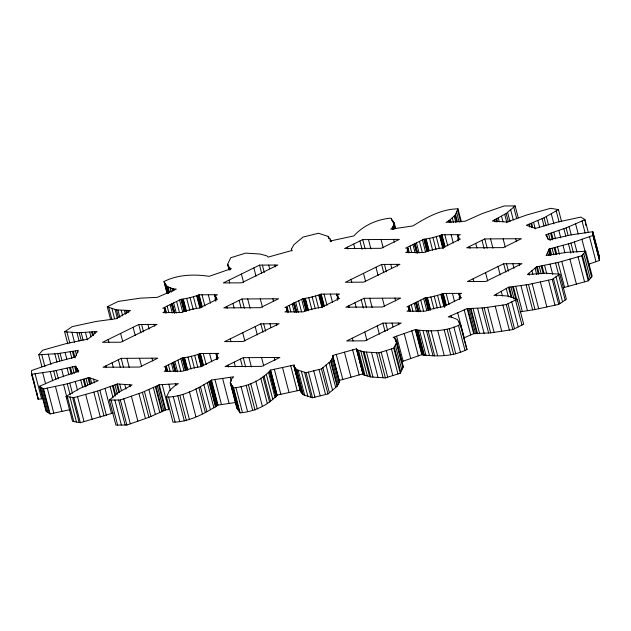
<?xml version="1.0" encoding="UTF-8"?>
<svg xmlns="http://www.w3.org/2000/svg" width="631" height="631" viewBox="0 0 631 631"><rect width="100%" height="100%" fill="white"/><g stroke="black" fill="none" stroke-linecap="round" stroke-linejoin="round"><path stroke-width="0.95" d="M165.141 312.818L164.415 310.042L165.251 308.212L162.806 308.228L180.923 299.315C187.036 298.566 193.362 296.98 199.136 294.811L217.45 294.709L215.021 295.907L215.747 298.684M166.426 371.509L165.701 368.733L166.545 366.903L164.099 366.919L182.217 358.006C188.33 357.256 194.656 355.671 200.429 353.502L218.736 353.399L216.307 354.598L217.032 357.375M286.971 311.209L286.49 309.356L287.326 307.526L284.881 307.534L302.998 298.629C309.111 297.879 315.437 296.294 321.211 294.125L339.525 294.022L337.096 295.213L337.822 297.998M407.744 251.832L407.263 249.979L408.099 248.149L405.654 248.164L423.772 239.259C429.885 238.51 436.21 236.925 441.984 234.756L460.291 234.653L457.869 235.844L458.595 238.628M409.03 310.523L408.549 308.669L409.385 306.84L406.94 306.855L425.057 297.95C431.17 297.201 437.496 295.616 443.27 293.447L461.584 293.344L459.155 294.535L459.881 297.319M291.885 251.004L291.404 249.15L293.912 244.678L303.022 237.075L318.481 233.249L327.82 236.294L330.494 239.488L330.052 241.042L353.873 235.915C363.148 225.543 377.038 219.265 390.92 218.145L394.241 223.074L395.692 228.635M333.002 356.61L339.596 381.85L337.088 386.322L327.978 393.933L312.519 397.759L303.18 394.706L300.498 391.52L293.983 366.485L294.425 364.931L270.612 370.058C261.321 380.422 247.447 386.716 233.565 387.828L230.244 382.899L231.751 378.639L233.722 376.786L211.488 380.051C197.953 388.664 182.903 396.907 166.489 397.151L173.012 422.186C189.426 421.934 204.476 413.691 218.01 405.086L235.813 402.468M300.498 391.52L300.727 390.739M300.948 389.966L277.135 395.093C267.844 405.457 253.97 411.743 240.088 412.863L236.767 407.926L236.996 407.263M461.371 221.796L457.988 208.822C441.566 209.066 426.524 217.316 412.982 225.922L390.747 229.187L392.727 227.334L394.241 223.074M166.489 397.151L169.408 390.668L175 385.636L178.36 383.609L159.233 384.792L142.393 392.332L120.347 399.991L109.36 400.054L115.875 425.089L126.863 425.026L148.916 417.367L165.756 409.819L168.745 409.637L162.222 384.602M518.28 217.963L515.141 205.911L504.153 205.974L482.084 213.633L465.228 221.189L446.109 222.364L449.469 220.337L455.069 215.305L457.988 208.822M588.36 232.681L584.976 219.698L566.149 227.901L545.673 234.835L548.938 239.812L570.755 234.929L592.848 231.711L592.927 235.45L570.929 243.132L549.136 249.032L546.13 255.563L566.685 252.345L585.671 251.201L592.193 276.228L588.266 280.827L562.931 287.831M229.077 269.847L227.625 264.279L230.709 257.763L245.609 253.11L260.327 254.056L267.023 255.965L268.136 257.117L291.916 250.475L291.404 249.15M339.344 381.187L332.569 355.498L356.349 348.856L362.872 373.883L363.969 375.043L370.673 376.944L385.383 377.898L400.283 373.244L393.76 348.209L396.844 341.694L395.164 338.224L393.137 337.356L415.269 329.65C430.358 331.898 446.661 331.441 460.527 324.437L467.05 349.464C453.184 356.476 436.881 356.933 421.792 354.685L401.387 361.792M400.283 373.244L403.367 366.721L396.583 341.15M293.983 366.485L296.665 369.679L306.003 372.724L321.463 368.898L330.565 361.295L333.081 356.815L332.569 355.498M215.573 300.979L215.092 299.126L215.928 297.296L215.021 295.907M216.859 359.67L216.378 357.816L217.222 355.987L216.307 354.598M337.648 300.293L337.167 298.439L338.003 296.609L337.096 295.213M458.421 240.924L457.932 239.07L458.776 237.24L457.869 235.844M459.707 299.615L459.226 297.761L460.062 295.931L459.155 294.535M41.938 366.824L38.799 354.772L42.727 350.173L66.389 343.548L88.024 339.068L97.103 331.433L79.206 332.766L64.614 331.756L67.754 343.808M519.952 311.864L535.001 309.521L558.727 304.394L566.378 299.252L559.855 274.217L545.279 273.199L527.39 274.532L536.453 266.905L558.08 262.425L581.743 255.8L585.671 251.201M109.36 400.054L118.305 392.466L132.131 384.942L117.413 383.956L97.521 391.078L73.835 397.672L66.042 396.347L72.565 421.382L80.35 422.707L113.264 412.982M561.59 221.678L558.451 209.626L550.65 208.301L526.956 214.903L507.056 222.025L492.338 221.031L506.172 213.499L515.141 205.911M64.614 331.756L72.273 326.613L95.983 321.487L115.994 318.742L130.491 310.523L116.483 309.884L107.294 306.776L110.677 319.759M457.672 312.755L464.195 337.79L473.676 333.673L490.658 332.852L512.822 329.571L523.691 324.231L517.175 299.197L507.994 296.097L498.553 295.261L493.986 295.45L508.499 287.231L528.486 284.494L552.212 279.359L559.855 274.217M66.042 396.347L80.405 388.175L98.168 380.69L88.868 377.598L67.28 383.806L43.578 388.893L39.501 386.275L58.328 378.064L78.812 371.138L75.546 366.161L53.722 371.036L31.637 374.262L38.152 399.297L43.507 398.516M584.976 219.698L580.906 217.08L557.205 222.159L535.601 228.375L526.301 225.291L544.064 217.798L558.451 209.626M107.294 306.776L118.171 301.437L140.327 298.155L157.324 297.335L176.294 289.093L172.886 288.746L167.112 286.513L163.957 281.536C177.824 274.524 194.127 274.075 209.224 276.315L231.34 268.617L229.313 267.749L227.625 264.279M138.741 324.5L102.506 342.317L120.821 342.215L157.056 324.397L138.741 324.5L140.918 332.845M259.522 265.123L223.295 282.94L241.602 282.838L277.837 265.02L259.522 265.123L261.699 273.468M121.176 358.353L103.058 367.258L139.68 367.053L157.797 358.148L121.176 358.353L123.589 367.621M241.957 298.976L223.847 307.881L260.461 307.676L278.579 298.771L241.957 298.976L244.378 308.243M362.73 239.599L344.613 248.511L381.234 248.298L399.352 239.394L362.73 239.599L365.152 248.874M260.816 323.821L224.581 341.631L242.896 341.529L279.131 323.719L260.816 323.821L262.993 332.166M381.597 264.444L345.37 282.254L363.677 282.152L399.912 264.342L381.597 264.444L383.774 272.789M243.243 357.667L225.125 366.572L261.747 366.366L279.864 357.461L243.243 357.667L245.656 366.942M364.032 298.289L345.914 307.194L382.536 306.989L400.653 298.084L364.032 298.289L366.445 307.557M484.805 238.92L466.688 247.825L503.309 247.62L521.427 238.715L484.805 238.92L487.219 248.188M382.883 323.135L346.648 340.945L364.955 340.843L401.19 323.033L382.883 323.135L385.052 331.48M503.664 263.758L467.429 281.568L485.736 281.465L521.971 263.655L503.664 263.758L505.833 272.103M460.527 324.437L457.357 319.46L451.607 317.227L448.199 316.872L467.153 308.638L484.143 307.818L506.299 304.536L517.175 299.197M588.447 264.318L599.45 260.477L599.371 256.738L592.848 231.711M356.349 348.856L357.446 350.008L364.15 351.909L378.86 352.871L393.76 348.209M339.084 380.532L362.872 373.883M39.501 386.275L46.024 411.309L50.101 413.928L70.096 409.637M38.799 354.772L57.792 353.628L78.354 350.41L75.341 356.941L53.548 362.841L31.55 370.531L31.637 374.262M457.932 239.07L460.393 239.054L442.276 247.959C436.163 248.709 429.837 250.294 424.064 252.463L405.749 252.566L408.17 251.375L407.263 249.979M215.092 299.126L217.545 299.11L199.428 308.023C193.315 308.764 186.989 310.357 181.215 312.526L162.908 312.629L165.322 311.438L164.415 310.042M337.167 298.439L339.62 298.424L321.502 307.329C315.39 308.078 309.064 309.671 303.29 311.832L284.975 311.935L287.397 310.752L286.49 309.356M459.226 297.761L461.679 297.745L443.561 306.65C437.449 307.4 431.123 308.985 425.349 311.154L407.042 311.257L409.456 310.066L408.549 308.669M216.378 357.816L218.831 357.801L200.713 366.714C194.6 367.455 188.275 369.048 182.501 371.217L164.194 371.32L166.616 370.129L165.701 368.733M466.554 348.691L467.05 349.464M403.099 366.185L403.367 366.721M339.162 380.738L339.596 381.85M592.864 232.295L599.379 257.322M592.888 233.58L599.411 258.607M592.919 234.866L599.434 259.893M592.927 235.45L599.45 260.477M589.488 236.649L596.011 261.676M584.338 219.288L584.827 221.142M585.308 222.995L586.033 225.78M582.034 220.976L585.174 233.036M581.924 239.291L585.063 251.343M585.055 251.919L591.578 276.946M583.707 253.496L590.23 278.531M575.567 223.8L578.217 233.998M582.358 255.082L588.873 280.109M581.743 255.8L588.266 280.827M574.368 241.925L577.018 252.124M578.043 256.833L584.566 281.868M569.091 226.616L571.268 234.961M570.929 243.132L573.342 252.4M566.149 227.901L568.081 235.316M568.452 243.842L570.866 253.11M563.869 228.714L565.802 236.136M569.911 259.112L576.426 284.147M556.203 210.896L559.098 222.025M563.01 245.404L564.942 252.818M558.845 230.512L560.778 237.926M551.257 213.712L553.908 223.91M561.779 261.392L568.294 286.427M553.829 232.311L555.517 238.794M557.567 246.966L559.5 254.38M551.549 233.123L552.993 238.684M555.091 247.675L556.779 254.167M546.312 216.52L548.481 224.865M550.626 233.391L552.322 239.883M558.08 262.425L564.595 287.46M554.16 247.888L555.856 254.372M548.607 233.983L550.303 240.474M544.064 217.798L545.996 225.212M552.117 248.354L553.805 254.845M555.58 262.985L558.474 274.114M558.656 275.021L565.179 300.056M546.588 234.574L547.795 239.204M542.124 218.665L544.056 226.079M550.066 248.819L551.518 254.38M549.136 249.032L550.831 255.523M556.029 276.788L562.552 301.823M548.67 250.05L550.114 255.618M547.629 252.297L548.355 255.074M550.082 264.215L552.74 274.414M553.403 278.563L559.926 303.59M537.872 220.566L539.56 227.057M552.212 279.359L558.727 304.394M533.613 222.475L535.301 228.966M548.505 280.164L555.02 305.199M544.585 265.438L546.761 273.783M531.673 223.335L532.643 227.05M542.092 265.998L544.025 273.412M530.837 223.642L531.799 227.349M541.209 266.14L543.141 273.554M528.991 224.313L529.717 227.097M539.268 266.448L541.201 273.87M537.328 266.763L539.024 273.255M536.453 266.905L538.377 274.319M540.349 281.923L546.864 306.958M535.033 268.096L536.721 274.588M531.917 270.715L532.887 274.43M513.737 207.094L516.631 218.223M532.193 283.69L538.708 308.725M528.81 273.341L529.291 275.195M510.653 209.705L513.311 219.904M528.486 284.494L535.001 309.521M515.701 238.747L516.426 241.523M507.576 212.316L509.99 221.584M526.128 284.857L532.651 309.892M506.172 213.499L508.349 221.844M519.108 263.671L519.597 265.525M504.721 214.351L506.89 222.696M520.954 285.662L527.477 310.697M501.519 216.236L502.97 221.796M512.814 263.703L514.028 268.341M498.316 218.121L499.287 221.828M515.779 286.466L522.302 311.501M503.112 238.818L505.289 247.155M496.865 218.973L497.591 221.757M496.155 219.296L496.881 222.08M513.429 286.837L517.294 301.665M512.656 286.892L515.795 298.944M506.519 263.742L508.452 271.156M515.472 300.033L521.995 325.06M494.601 220.006L495.083 221.86M510.968 287.034L514.107 299.086M509.272 287.168L511.93 297.367M508.499 287.231L511.157 297.43M511.741 301.87L518.256 326.897M506.236 288.517L508.405 296.854M508.002 303.708L514.517 328.735M498.001 266.542L500.178 274.887M490.524 238.881L492.937 248.157M506.299 304.536L512.822 329.571M501.243 291.341L502.45 295.971M502.836 305.049L509.359 330.084M496.258 294.164L496.739 296.018M481.974 240.308L484.143 248.653M495.225 306.177L501.74 331.212M485.547 272.663L487.716 281.008M475.742 243.369L476.949 248.007M487.605 307.305L494.12 332.34M469.519 246.429L470 248.283M484.143 307.818L490.658 332.852M457.53 209.831L460.669 221.883M482.092 307.967L488.615 333.002M456.528 212.063L459.187 222.262M473.092 278.784L473.818 281.568M455.527 214.288L457.459 221.71M455.069 215.305L456.757 221.789M454.194 216.086L455.882 222.577M477.596 308.299L484.119 333.326M458.248 235.655L458.974 238.439M457.436 234.669L458.398 238.376M452.269 217.821L453.476 222.459M450.345 219.549L451.07 222.333M473.1 308.622L479.615 333.657M449.469 220.337L449.95 222.191M448.949 220.653L449.43 222.506M471.049 308.772L477.572 333.807M451.141 234.7L453.31 243.045M470.442 308.756L476.965 333.783M469.101 308.709L475.624 333.736M467.76 308.662L474.283 333.689M467.153 308.638L473.676 333.673M444.847 234.74L447.742 245.861M464.187 309.924L470.71 334.958M459.534 294.346L460.259 297.13M458.721 293.36L459.691 297.067M441.984 234.756L445.123 246.808M441.605 234.937L444.745 246.989M440.769 235.347L443.908 247.399M439.941 235.757L443.317 248.74M439.562 235.947L442.702 247.999M452.427 293.391L454.604 301.736M460.031 323.656L466.309 347.76M458.942 321.944L459.423 323.798M436.242 236.609L439.381 248.661M458.445 325.241L464.96 350.276M432.882 237.382L436.021 249.434M446.133 293.431L449.035 304.552M451.157 315.587L451.646 317.44M453.855 327.024L460.378 352.051M429.53 238.266L432.669 250.318M443.27 293.447L446.409 305.499M442.891 293.628L446.03 305.68M442.063 294.038L445.202 306.09M441.227 294.448L444.61 307.431M440.848 294.638L443.987 306.69M426.217 239.244L429.119 250.373M449.264 328.798L455.787 353.833M425.838 239.244L428.733 250.373M424.994 239.252L428.133 251.304M424.15 239.259L427.29 251.312M423.772 239.259L426.911 251.312M447.182 329.611L453.705 354.638M437.535 295.3L440.675 307.352M422.415 239.922L425.554 251.974M444.2 329.8L450.723 354.827M434.175 296.073L437.315 308.125M419.441 241.389L422.336 252.51M430.815 296.956L433.954 309.009M416.468 242.848L419.126 253.047M415.111 243.511L417.525 252.786M437.638 330.21L444.161 355.245M414.906 243.613L417.328 252.881M414.701 243.716L417.123 252.984M414.504 243.811L416.917 253.086M414.307 243.913L416.484 252.258M427.51 297.935L430.65 309.987M427.124 297.935L430.263 309.987M412.958 244.576L415.127 252.921M426.28 297.942L429.419 309.995M425.444 297.95L428.583 310.002M425.057 297.95L428.197 310.002M409.984 246.035L411.672 252.526M423.709 298.613L426.848 310.665M431.076 330.62L437.598 355.655M408.099 248.149L409.306 252.786M407.46 249.111L408.423 252.826M420.727 300.08L423.63 311.201M428.094 330.81L434.617 355.845M426.493 330.731L433.016 355.766M417.754 301.539L420.412 311.738M416.405 302.202L418.818 311.477M416.2 302.304L418.613 311.572M415.995 302.407L418.408 311.675M415.797 302.501L418.211 311.777M422.975 330.565L429.49 355.6M415.592 302.604L417.769 310.949M393.72 222.301L395.211 228.375M414.244 303.266L416.421 311.611M392.577 220.605L393.066 222.459M393.484 225.204L394.454 228.911M391.433 218.91L391.922 220.763M392.963 226.671L393.689 229.447M392.727 227.334L393.216 229.187M419.449 330.399L425.972 355.434M392.419 227.625L392.9 229.479M411.27 304.726L412.958 311.217M417.848 330.321L424.371 355.356M417.446 330.218L423.969 355.253M393.634 239.425L394.359 242.209M416.563 329.989L423.078 355.016M415.671 329.753L422.194 354.788M409.385 306.84L410.592 311.477M415.269 329.65L421.792 354.685M409.251 307.77L410.213 311.477M408.746 307.802L409.716 311.517M397.049 264.357L397.53 266.211M411.814 330.857L418.329 355.884M390.755 264.389L391.725 268.096M381.045 239.496L383.214 247.841M394.927 298.116L395.653 300.9M404.203 333.507L410.726 358.534M384.46 264.428L386.393 271.843M398.327 323.048L398.808 324.902M396.591 336.157L403.114 361.184M392.032 323.08L393.003 326.795M396.008 339.959L398.658 350.158M399.147 352.011L401.797 362.21M395.432 338.768L396.15 341.545M395.164 338.224L396.134 341.931M396.363 342.712L402.886 367.739M394.848 338.09L395.574 340.866M375.942 267.228L378.111 275.566M368.457 239.567L370.87 248.843M395.306 344.952L401.821 369.979M382.339 298.187L384.516 306.532M394.241 347.192L400.764 372.219M385.738 323.119L387.671 330.534M391.433 348.935L397.956 373.97M359.899 240.995L362.076 249.34M386.314 350.536L392.829 375.571M363.488 273.349L365.657 281.694M377.22 325.919L379.389 334.264M369.75 298.258L372.172 307.526M353.675 244.055L354.882 248.693M381.187 352.137L387.71 377.172M378.86 352.871L385.383 377.898M376.565 352.721L383.08 377.748M361.2 299.678L363.377 308.023M347.444 247.115L347.933 248.969M371.509 352.39L378.024 377.417M364.765 332.04L366.934 340.385M351.025 279.47L351.751 282.254M354.969 302.746L356.184 307.376M366.453 352.059L372.968 377.093M364.15 351.909L370.673 376.944M363.101 351.609L369.624 376.644M360.798 350.962L367.321 375.989M348.746 305.806L349.227 307.66M330.494 239.488L330.975 241.342M330.423 239.733L330.904 241.586M330.076 238.991L330.794 241.768M358.495 350.308L365.01 375.342M328.238 236.791L328.719 238.644M357.272 349.826L363.969 375.043M356.894 349.432L363.417 374.467M356.523 349.038L363.038 374.065M352.311 338.161L353.029 340.945M352.634 349.889L359.157 374.924M337.475 295.032L338.248 297.706M336.662 294.038L337.869 298.676M330.368 294.078L332.537 302.423M344.455 352.177L350.978 377.212M324.074 294.109L326.968 305.238M321.211 294.125L324.35 306.177M320.832 294.314L323.971 306.366M336.284 354.464L342.799 379.491M319.996 294.724L323.135 306.776M319.168 295.134L322.307 307.187M318.789 295.316L321.928 307.368M332.687 357.517L339.21 382.544M315.468 295.978L318.608 308.031M331.819 359.055L338.342 384.082M330.959 360.593L337.475 385.628M330.565 361.295L337.088 386.322M312.108 296.759L315.255 308.811M329.145 362.478L335.66 387.513M308.756 297.643L311.895 309.695M326.014 365.097L332.529 390.132M305.443 298.613L308.583 310.673M305.065 298.621L308.204 310.673M322.883 367.715L329.406 392.742M304.221 298.621L307.36 310.673M303.377 298.629L306.524 310.681M321.463 368.898L327.978 393.933M302.998 298.629L306.138 310.681M301.642 299.299L304.789 311.351M319.041 369.498L325.564 394.533M298.668 300.758L301.571 311.888M313.733 370.815L320.248 395.842M295.694 302.225L298.353 312.424M294.338 302.888L296.751 312.156M294.133 302.983L296.554 312.258M293.936 303.085L296.349 312.353M293.73 303.188L296.144 312.455M293.533 303.282L295.71 311.627M292.185 303.945L294.354 312.29M308.417 372.124L314.94 397.159M289.211 305.412L290.899 311.903M306.003 372.724L312.519 397.759M304.544 372.251L311.059 397.278M287.326 307.526L288.533 312.156M286.947 307.526L287.665 310.31M286.687 308.488L287.657 312.195M274.974 265.036L275.455 266.897M301.334 371.202L307.849 396.229M298.124 370.152L304.639 395.187M296.665 369.679L303.18 394.706M296.247 369.174L302.762 394.209M268.68 265.075L269.65 268.782M295.324 368.078L301.839 393.113M294.204 365.712L294.929 368.488M295.411 370.342L296.136 373.126M296.617 374.98L298.069 380.54M298.55 382.394L300.001 387.962M294.401 366.982L300.916 392.017M294.046 366.24L300.569 391.275M290.71 365.735L297.225 390.763M272.86 298.802L273.586 301.579M262.386 265.107L264.318 272.529M276.268 323.735L276.749 325.588M282.522 367.494L289.037 392.529M269.973 323.766L270.936 327.473M253.867 267.907L256.036 276.252M260.272 298.873L262.441 307.218M274.146 357.493L274.871 360.277M263.679 323.806L265.612 331.22M274.335 369.261L280.85 394.288M270.612 370.058L277.135 395.093M270.447 370.326L276.97 395.353M270.092 370.902L276.607 395.937M269.729 371.485L276.252 396.513M269.563 371.746L276.086 396.781M268.546 372.558L275.061 397.585M241.405 274.035L243.582 282.38M255.161 326.606L257.33 334.943M247.683 298.944L250.097 308.212M266.298 374.333L272.813 399.368M261.557 357.564L263.726 365.909M264.05 376.108L270.565 401.142M263.024 376.92L269.547 401.955M260.761 378.198L267.276 403.233M239.133 300.364L241.058 307.786M229.629 267.883L230.11 269.737M229.313 267.749L229.794 269.603M229.053 267.205L229.771 269.989M228.469 266.014L229.439 269.721M227.894 264.823L229.1 269.461M255.768 381.014L262.291 406.041M228.95 280.156L229.676 282.94M242.698 332.726L244.875 341.071M248.969 357.635L251.383 366.911M232.902 303.424L234.109 308.062M250.783 383.822L257.306 408.856M248.519 385.099L255.042 410.134M240.411 359.063L242.343 366.477M226.671 306.485L227.16 308.346M246.185 385.533L252.7 410.56M230.244 338.847L230.97 341.631M241.042 386.464L247.565 411.499M234.188 362.123L235.395 366.761M215.692 296.538L216.181 298.4M215.4 295.718L216.125 298.502M214.587 294.724L215.557 298.431M215.471 299.126L215.96 300.979M235.899 387.402L242.422 412.437M227.957 365.183L228.438 367.037M233.565 387.828L240.088 412.863M233.044 387.063L239.567 412.09M230.252 377.291L231.214 381.006M231.9 385.36L238.423 410.395M208.293 294.764L210.47 303.109M230.481 382.228L231.206 385.013M231.687 386.866L232.413 389.65M233.62 394.28L234.346 397.065M234.827 398.918L236.278 404.479M230.765 383.664L237.28 408.699M230.244 382.899L236.767 407.926M201.999 294.795L204.901 305.925M216.685 354.409L217.411 357.193M222.609 378.419L229.124 403.446M215.873 353.415L216.843 357.122M216.764 357.816L217.245 359.67M199.136 294.811L202.275 306.863M198.757 295L201.896 307.052M197.929 295.411L201.068 307.463M197.093 295.821L200.232 307.873M196.714 296.002L199.853 308.054M209.579 353.455L211.756 361.8M193.401 296.665L196.541 308.717M214.966 379.539L221.481 404.574M190.041 297.446L193.181 309.498M211.488 380.051L218.01 405.086M211.093 380.351L217.616 405.386M203.285 353.486L206.187 364.615M210.226 381.014L216.749 406.048M209.358 381.684L215.881 406.711M208.964 381.984L215.486 407.019M186.681 298.329L189.821 310.381M200.429 353.502L203.568 365.554M200.051 353.691L203.19 365.743M207.386 382.851L213.901 407.878M199.215 354.101L202.354 366.154M198.379 354.512L201.518 366.564M198 354.693L201.139 366.745M183.376 299.307L186.516 311.359M182.99 299.307L186.129 311.359M182.146 299.315L185.285 311.367M203.9 384.744L210.423 409.779M181.31 299.315L184.449 311.367M180.923 299.315L184.063 311.367M194.687 355.356L197.826 367.408M179.575 299.985L182.714 312.037M200.421 386.645L206.944 411.68M191.327 356.136L194.466 368.188M173.415 288.801L173.904 290.654M176.593 301.444L179.496 312.574M198.844 387.513L205.359 412.54M172.886 288.746L173.367 290.599M171.987 288.399L172.705 291.175M169.999 287.633L171.206 292.263M187.967 357.02L191.106 369.072M173.62 302.912L176.278 313.11M195.886 388.791L202.401 413.826M168.012 286.868L169.463 292.429M172.271 303.574L174.684 312.842M172.066 303.677L174.479 312.944M171.861 303.771L174.274 313.047M167.112 286.513L168.8 293.005M171.664 303.874L173.833 312.219M171.458 303.968L173.635 312.313M166.616 285.74L168.548 293.155M165.535 284.029L167.949 293.297M184.662 357.998L187.801 370.05M164.446 282.317L167.349 293.447M184.276 357.998L187.415 370.05M170.11 304.639L172.279 312.976M163.957 281.536L167.097 293.589M183.44 358.006L186.579 370.058M182.596 358.006L185.735 370.058M182.217 358.006L185.356 370.058M167.136 306.098L168.824 312.59M180.86 358.676L184 370.728M189.379 391.606L195.902 416.641M165.251 308.212L166.458 312.85M165.117 309.143L166.079 312.85M164.612 309.174L165.582 312.881M177.887 360.135L180.781 371.265M174.905 361.602L177.563 371.801M182.88 394.43L189.395 419.457M173.557 362.265L175.97 371.533M173.351 362.368L175.765 371.635M173.146 362.462L175.56 371.738M172.949 362.565L175.118 370.91M172.752 362.659L174.921 371.004M179.922 395.708L186.437 420.743M171.395 363.33L173.572 371.667M175.371 383.798L175.852 385.651M177.824 395.937L184.339 420.964M168.422 364.789L170.118 371.28M166.545 366.903L167.751 371.541M166.158 366.903L167.128 370.61M165.906 367.865L166.868 371.572M173.202 396.434L179.725 421.461M154.193 324.413L154.674 326.274M168.8 384.2L170.488 390.692M168.587 396.931L175.11 421.958M147.899 324.452L149.105 329.09M159.233 384.792L165.756 409.819M152.071 358.179L152.797 360.964M158.633 385.107L165.156 410.142M141.604 324.484L143.537 331.906M157.316 385.817L163.839 410.844M155.991 386.519L162.514 411.554M155.392 386.842L161.915 411.877M153.365 387.702L159.888 412.729M133.078 327.284L135.255 335.629M128.219 310.618L128.7 312.471M148.892 389.587L155.415 414.622M139.483 358.25L141.659 366.595M126.657 310.681L127.139 312.534M125.94 310.712L126.665 313.489M124.465 310.578L125.427 314.285M144.428 391.472L150.943 416.507M121.207 310.294L122.659 315.855M142.393 392.332L148.916 417.367M117.958 310.01L119.89 317.425M138.946 393.531L145.469 418.566M116.483 309.884L118.407 317.298M115.047 309.395L117.461 318.663M120.624 333.413L122.8 341.757M126.894 358.321L129.308 367.589M111.884 308.33L114.542 318.529M129.828 384.784L130.317 386.637M108.729 307.265L111.868 319.318M131.366 396.165L137.889 421.192M118.344 359.741L120.276 367.163M124.772 384.445L125.979 389.082M123.794 398.8L130.309 423.827M108.169 339.533L108.895 342.317M119.709 384.105L121.404 390.597M112.113 362.809L113.32 367.439M117.413 383.956L119.582 392.293M116.648 384.271L118.825 392.616M120.347 399.991L126.863 425.026M114.968 384.965L117.382 394.241M118.628 400.007L125.151 425.034M113.288 385.667L115.702 394.935M112.523 385.983L115.181 396.181M114.85 400.022L121.373 425.057M105.89 365.87L106.371 367.723M110.18 386.779L113.075 397.909M94.39 331.796L94.879 333.649M111.072 400.046L117.595 425.081M92.536 332.04L93.498 335.747M91.684 332.151L92.41 334.935M105.022 388.53L111.545 413.565M89.736 332.245L90.943 336.883M85.445 332.458L87.378 339.872M99.864 390.281L106.387 415.308M97.521 391.078L104.044 416.105M93.514 379.144L94.484 382.851M81.154 332.671L83.087 340.085M79.206 332.766L81.139 340.18M90.32 378.079L91.771 383.64M93.822 392.103L100.345 417.138M88.868 377.598L90.556 384.082M76.927 332.608L79.096 340.953M87.993 377.89L89.681 384.382M86.061 378.537L87.756 385.02M77.439 350.599L77.921 352.453M71.91 332.261L74.568 342.459M84.136 379.176L86.068 386.598M83.26 379.476L85.193 386.89M75.412 351.01L76.619 355.647M85.674 394.375L92.197 419.402M73.385 351.42L75.081 357.911M80.76 380.146L82.693 387.568M77.179 368.646L78.141 372.353M72.47 351.609L73.922 357.17M76.059 366.934L77.266 371.572M66.894 331.914L69.789 343.035M75.546 366.161L76.998 371.722M74.616 366.406L76.067 371.967M70.175 351.924L71.863 358.416M72.573 366.95L74.261 373.442M75.27 381.637L77.439 389.982M70.53 367.494L72.218 373.986M77.534 396.639L84.057 421.674M69.599 367.747L71.287 374.23M65.135 352.619L66.823 359.11M67.115 368.259L68.811 374.751M73.835 397.672L80.35 422.707M69.773 383.135L72.431 393.326M72.62 397.467L79.135 422.502M60.087 353.313L62.019 360.727M67.28 383.806L70.175 394.935M69.938 397.009L76.461 422.044M57.792 353.628L59.724 361.042M61.664 369.387L63.589 376.81M67.265 396.552L73.78 421.587M63.573 384.602L67.194 398.508M54.826 353.81L56.995 362.147M56.206 370.523L58.375 378.868M53.722 371.036L55.899 379.381M48.295 354.204L50.953 364.402M55.425 386.353L61.948 411.388M50.275 371.541L52.688 380.816M41.772 354.598L44.911 366.65M47.278 388.104L53.801 413.131M42.679 372.653L45.574 383.774M43.578 388.893L50.101 413.928M42.94 388.483L49.463 413.518M41.543 387.584L48.059 412.619M40.139 386.685L46.662 411.72M35.084 373.757L41.607 398.792M32.315 375.177L33.041 377.961M33.522 379.815L34.973 385.375M36.661 391.867L38.152 399.297M31.621 373.678L38.144 398.713"/></g></svg>
